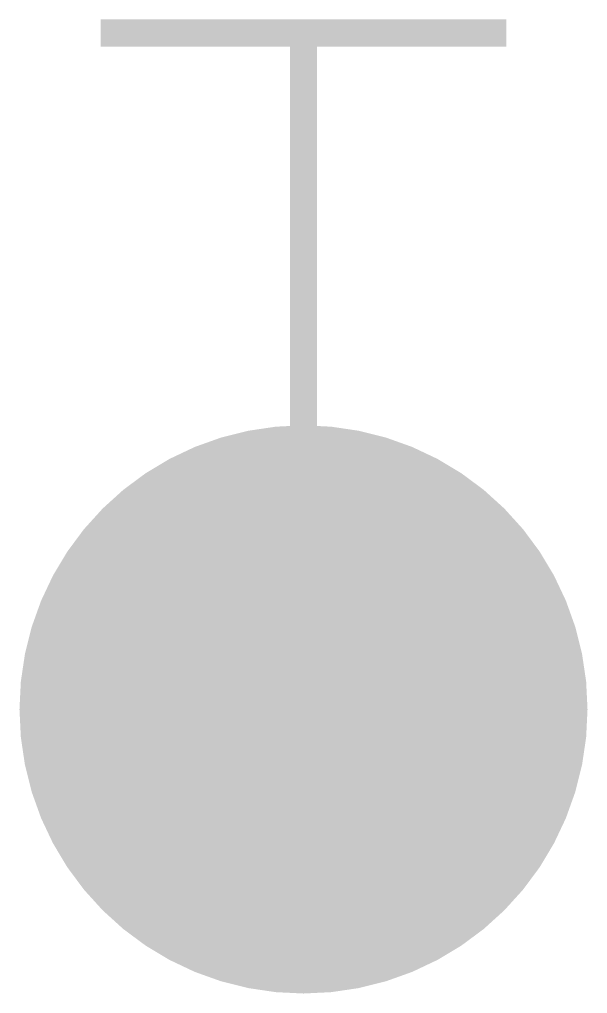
# Model space of a CAD drawing. Extents: x -0.05 to 2.05, y -1.05 to 2.55.
import ezdxf

# ---------------------------------------------------------------- set-up
doc = ezdxf.new("R2010")
doc.units = 0
doc.header["$MEASUREMENT"] = 0
doc.layers.get('0').update_dxf_attribs({"color": 5, "linetype": 'CONTINUOUS'})

msp = doc.modelspace()

# ---------------------------------------------------------------- hatches: boundary and pattern name
at = {"linetype": 'ByBlock'}
h = msp.add_hatch(color=7, dxfattribs=at)
edge = h.paths.add_edge_path()
edge.add_arc((1, 0), 0.95, 0, 360)

# ---------------------------------------------------------------- linework, layer by layer
at = {"color": 0, "linetype": 'ByBlock', "const_width": 0.1}
for points in [[(1, 2.5), (0.25, 2.5)], [(1, 1), (1, 2.5), (1.75, 2.5)]]:
    msp.add_lwpolyline(points, dxfattribs=at)
msp.add_lwpolyline([(0, 0, 1), (2, 0, 1), (0, 0, 1.572674)], format="xyb", dxfattribs=at)

doc.saveas('drawing.dxf')
